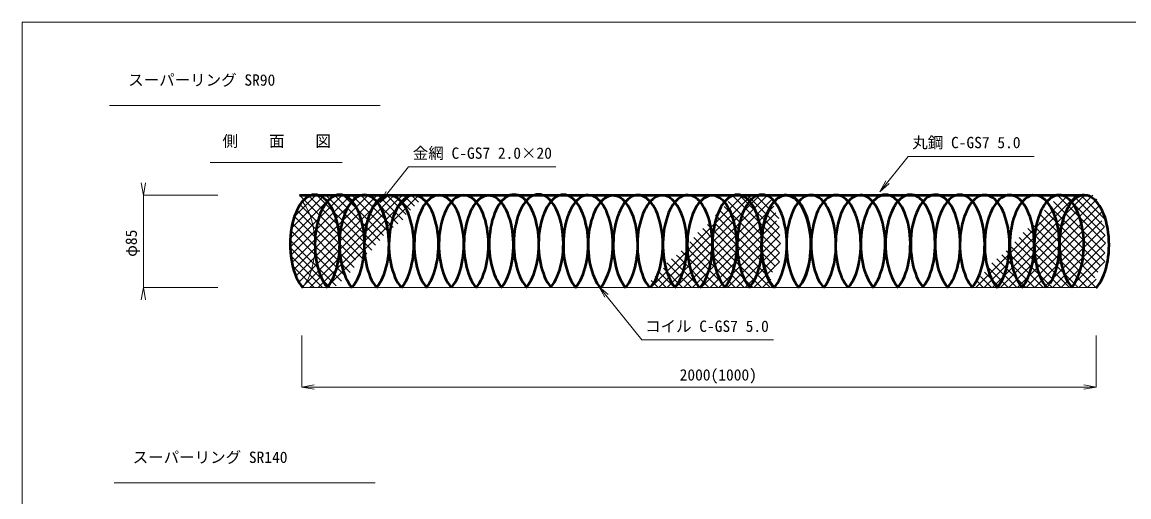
# Model space of a CAD drawing. Units: millimetres, scale not verified. Extents: x -720 to 720, y -505 to 505.
# Drawn here: x -720 to 173, y 122 to 505 of the extents above; entities that cross this region are included whole.
import ezdxf
from ezdxf.enums import TextEntityAlignment as Align

# ---------------------------------------------------------------- set-up
doc = ezdxf.new("R2010")
doc.units = ezdxf.units.MM
doc.header["$LTSCALE"] = 5
doc.layers.add('0-0', color=7, linetype='Continuous', lineweight=18)
doc.styles.add('ＭＳ ゴシック', font='')
doc.styles.get('ＭＳ ゴシック').set_extended_font_data('MS Gothic')

msp = doc.modelspace()

# ---------------------------------------------------------------- linework, layer by layer
at = {"layer": '0-0'}
for p, q in [((-649.409, 437.633), (-452.742, 437.633)), ((-452.742, 437.633), (-431.076, 437.633)), ((51.156, 396.711), (96.59, 396.711)), ((-568.333, 391.692), (-461.667, 391.692)), ((-351.917, 388.166), (-289.466, 388.166)), ((-27.892, 368.14), (-23.096, 376.915)), ((-430.965, 359.595), (-426.168, 368.37)), ((-430.965, 359.595), (-423.457, 366.2)), ((-27.892, 368.14), (-20.384, 374.745)), ((-461.876, 365.385), (-503.703, 323.558)), ((-468.947, 365.385), (-503.558, 330.775)), ((-454.805, 365.385), (-503.402, 316.789)), ((-476.018, 365.385), (-502.601, 338.802)), ((-447.734, 365.385), (-501.329, 311.79)), ((-440.663, 365.385), (-500.921, 305.128)), ((-483.089, 365.385), (-500.302, 348.173)), ((-433.592, 365.385), (-499.071, 299.906)), ((-426.521, 365.385), (-496.732, 295.174)), ((-496.301, 365.385), (-445.545, 314.629)), ((-496.301, 365.385), (139.929, 365.385)), ((-495.658, 357.67), (-451.066, 313.079)), ((-422.738, 362.533), (-494.013, 291.259)), ((-489.23, 365.385), (-450.996, 327.151)), ((-419.421, 359.215), (-487.801, 290.835)), ((-482.159, 365.385), (-447.879, 331.105)), ((-474.961, 365.258), (-475.088, 365.385)), ((-474.961, 365.258), (-434.76, 325.057)), ((-468.017, 365.385), (-440.808, 338.176)), ((-460.946, 365.385), (-436.854, 341.293)), ((-453.875, 365.385), (-424.332, 335.842)), ((-446.79, 365.371), (-422.782, 341.363)), ((-439.733, 365.385), (-416.738, 342.391)), ((-432.662, 365.385), (-412.785, 345.508)), ((-425.591, 365.385), (-410.107, 349.902)), ((-422.738, 362.533), (-419.898, 365.373)), ((-419.421, 359.215), (-413.151, 365.485)), ((-418.92, 365.35), (-406.742, 353.171)), ((-416.103, 355.898), (-406.776, 365.226)), ((-412.786, 352.58), (-400.152, 365.214)), ((-412.379, 365.444), (-403.472, 356.537)), ((-405.715, 365.414), (-400.155, 359.854)), ((-199.837, 303.767), (-138.091, 365.512)), ((-196.519, 300.449), (-131.456, 365.512)), ((-193.202, 297.132), (-124.821, 365.512)), ((-189.884, 293.814), (-118.425, 365.273)), ((-186.102, 290.962), (-115.108, 361.956)), ((-108.785, 318.781), (-150.258, 360.254)), ((-147.221, 365.503), (-147.23, 365.512)), ((-108.178, 326.46), (-145.931, 364.213)), ((-108.697, 333.011), (-141.199, 365.512)), ((-109.116, 339.663), (-134.966, 365.512)), ((-109.338, 346.519), (-128.331, 365.512)), ((-24.816, 364.12), (-24.824, 364.129)), ((62.592, 303.838), (124.338, 365.584)), ((65.91, 300.521), (130.973, 365.584)), ((69.227, 297.203), (137.608, 365.584)), ((72.544, 293.886), (144.003, 365.345)), ((76.327, 291.033), (147.321, 362.027)), ((153.644, 318.853), (112.17, 360.326)), ((154.251, 326.531), (116.498, 364.285)), ((153.731, 333.082), (121.23, 365.584)), ((153.312, 339.734), (127.463, 365.584)), ((153.091, 346.591), (134.098, 365.584)), ((-498.21, 353.152), (-452.094, 307.035)), ((-416.103, 355.898), (-481.166, 290.835)), ((-412.786, 352.58), (-474.532, 290.835)), ((-179.031, 290.962), (-113.551, 356.441)), ((-171.96, 290.962), (-111.702, 351.22)), ((-114.412, 303.195), (-160.529, 349.312)), ((-112.32, 308.174), (-157.411, 353.265)), ((-108.785, 311.71), (-153.425, 356.35)), ((83.398, 291.033), (148.877, 356.513)), ((90.469, 291.033), (150.727, 351.291)), ((148.017, 303.266), (101.9, 349.383)), ((150.108, 308.246), (105.017, 353.337)), ((153.644, 311.781), (109.003, 356.422)), ((-501.819, 342.619), (-459.197, 299.997)), ((-500.302, 348.173), (-455.211, 303.082)), ((-436.854, 341.293), (-428.459, 332.898)), ((-422.782, 341.363), (-420.714, 339.295)), ((-116.321, 290.962), (-167.077, 341.718)), ((-164.889, 290.962), (-111.293, 344.557)), ((-116.965, 298.677), (-161.556, 343.268)), ((-157.817, 290.962), (-109.221, 339.558)), ((146.108, 291.033), (95.351, 341.79)), ((97.54, 291.033), (151.135, 344.628)), ((145.464, 298.748), (100.872, 343.34)), ((104.611, 291.033), (153.208, 339.63)), ((-502.942, 336.671), (-462.364, 296.093)), ((-447.879, 331.105), (-437.814, 321.04)), ((-440.808, 338.176), (-431.32, 328.689)), ((-137.661, 291.089), (-177.863, 331.29)), ((-164.744, 325.242), (-174.809, 335.307)), ((-161.626, 329.196), (-170.84, 338.41)), ((-150.746, 290.962), (-108.611, 333.097)), ((124.767, 291.16), (84.566, 331.362)), ((97.685, 325.314), (87.62, 335.379)), ((100.802, 329.267), (91.589, 338.481)), ((111.682, 291.033), (153.817, 333.168)), ((-503.69, 323.101), (-471.424, 290.835)), ((-503.65, 329.093), (-466.691, 292.134)), ((-450.996, 327.151), (-441.783, 317.938)), ((-175.768, 315.054), (-184.163, 323.449)), ((-171.815, 318.171), (-181.302, 327.659)), ((-130.463, 290.962), (-164.744, 325.242)), ((-123.392, 290.962), (-161.626, 329.196)), ((-143.675, 290.962), (-108.178, 326.46)), ((86.66, 315.125), (78.265, 323.52)), ((90.614, 318.243), (81.127, 327.73)), ((131.965, 291.033), (97.685, 325.314)), ((139.037, 291.033), (100.802, 329.267)), ((118.753, 291.033), (154.251, 326.531)), ((-503.506, 316.684), (-477.657, 290.835)), ((-172.89, 290.962), (-195.884, 313.956)), ((-189.841, 314.984), (-191.909, 317.052)), ((-165.833, 290.976), (-189.841, 314.984)), ((-158.747, 290.962), (-188.291, 320.505)), ((-151.676, 290.962), (-175.768, 315.054)), ((-144.605, 290.962), (-171.815, 318.171)), ((-136.604, 290.962), (-108.785, 318.781)), ((89.539, 291.033), (66.544, 314.028)), ((72.588, 315.055), (70.52, 317.123)), ((96.596, 291.047), (72.588, 315.055)), ((103.681, 291.033), (74.138, 320.576)), ((110.752, 291.033), (86.66, 315.125)), ((117.823, 291.033), (90.614, 318.243)), ((125.824, 291.033), (153.644, 318.853)), ((-501.329, 311.79), (-502.312, 310.807)), ((-501.773, 308.316), (-484.292, 290.835)), ((-199.837, 303.767), (-212.47, 291.133)), ((-187.032, 290.962), (-202.515, 306.445)), ((-179.961, 290.962), (-199.838, 310.839)), ((-129.533, 290.962), (-108.785, 311.71)), ((62.592, 303.838), (49.959, 291.205)), ((75.397, 291.033), (59.913, 306.517)), ((82.468, 291.033), (62.591, 310.91)), ((132.895, 291.033), (153.644, 311.781)), ((-206.908, 290.933), (-212.468, 296.493)), ((-200.243, 290.903), (-209.15, 299.81)), ((-193.702, 290.998), (-205.881, 303.176)), ((-196.519, 300.449), (-205.847, 291.122)), ((-193.202, 297.132), (-199.471, 290.862)), ((-122.462, 290.962), (-115.856, 297.568)), ((55.521, 291.004), (49.961, 296.564)), ((62.186, 290.975), (53.278, 299.882)), ((68.726, 291.069), (56.548, 303.247)), ((65.91, 300.521), (56.582, 291.193)), ((69.227, 297.203), (62.957, 290.933)), ((139.966, 291.033), (146.573, 297.639)), ((-493.651, 290.835), (146.562, 290.835)), ((-465.401, 290.844), (-465.392, 290.835)), ((-254.603, 291.731), (-219.865, 248.709)), ((-254.603, 291.731), (-247.065, 285.16)), ((-254.603, 291.731), (-249.767, 282.978)), ((-189.884, 293.814), (-192.724, 290.974)), ((-137.661, 291.089), (-137.534, 290.962)), ((72.544, 293.886), (69.704, 291.046)), ((124.767, 291.16), (124.894, 291.033)), ((-219.865, 248.709), (-118.589, 248.709)), ((-118.589, 248.709), (-113.644, 248.709))]:
    msp.add_line(p, q, dxfattribs=at)
at = {"layer": '0-0', "color": 4, "lineweight": 9}
for p, q in [((-622.165, 365.385), (-623.901, 375.233)), ((-622.165, 365.385), (-620.428, 375.233)), ((-622.165, 365.385), (-622.165, 290.835)), ((-622.165, 365.385), (-562.165, 365.385)), ((-622.165, 290.835), (-623.901, 280.987)), ((-622.165, 290.835), (-620.428, 280.987)), ((-622.165, 290.835), (-562.165, 290.835)), ((-494.197, 210.565), (-494.197, 252.232)), ((146.562, 210.565), (146.562, 252.232)), ((-494.197, 210.565), (-484.349, 212.301)), ((-494.197, 210.565), (146.562, 210.565)), ((-494.197, 210.565), (-484.349, 208.828)), ((146.562, 210.565), (136.714, 212.301)), ((146.562, 210.565), (136.714, 208.828))]:
    msp.add_line(p, q, dxfattribs=at)
at = {"layer": '0-0', "lineweight": 50}
msp.add_line((-496.301, 365.385), (139.929, 365.385), dxfattribs=at)
at = {"layer": '0-0'}
msp.add_lwpolyline([(-720, -505), (720, -505), (720, 505), (-720, 505)], close=True, dxfattribs=at)
for points in [[(-27.892, 368.14), (-5.035, 396.711), (51.156, 396.711)], [(-430.965, 359.595), (-408.107, 388.166), (-351.917, 388.166)], [(-645.777, 133.225), (-449.111, 133.225), (-435.018, 133.225)]]:
    msp.add_lwpolyline(points, dxfattribs=at)
at = {"layer": '0-0', "lineweight": 50}
for centre, start_param, end_param in [((97.035, 325.419), 3.8150296, 8.8870659), ((-483.761, 325.699), 3.67307, 8.9087508), ((-463.709, 325.699), 3.6622726, 8.91244), ((-443.937, 325.559), 3.6602411, 8.9053335), ((-423.926, 325.348), 3.6715679, 8.8948028), ((-404.021, 325.348), 3.6715679, 8.8948028), ((-383.592, 325.348), 3.6715679, 8.8948028), ((-363.688, 325.348), 3.6635283, 8.8948028), ((-343.521, 325.086), 3.7033709, 8.8819901), ((-323.092, 325.871), 3.6450602, 8.9213104), ((-303.283, 326.054), 3.6678418, 8.9014637), ((-283.283, 325.736), 3.6520077, 8.8985086), ((-263.283, 325.419), 3.6531662, 8.898346), ((-243.283, 325.102), 3.6836118, 8.8911712), ((-223.045, 325.419), 3.6680246, 8.8912972), ((-203.521, 325.181), 3.6758686, 8.8866174), ((-182.965, 325.419), 3.6680246, 8.8669994), ((-163.283, 325.102), 3.7387276, 8.8827588), ((-142.965, 325.736), 3.6546806, 8.893047), ((-122.965, 325.736), 3.6480052, 8.9143629), ((-103.6, 325.102), 3.6836118, 8.8827588), ((-103.283, 325.419), 3.6680246, 8.8733957), ((-83.283, 325.419), 3.6651914, 8.898346), ((-63.283, 325.419), 3.6731281, 8.898346), ((-43.6, 325.419), 3.6892689, 8.898346), ((-23.283, 325.736), 3.6717833, 8.9143629), ((-3.283, 325.736), 3.6852154, 8.9068064), ((17.035, 325.736), 3.6544688, 8.8887771), ((36.717, 325.736), 3.6598338, 8.9143629), ((56.717, 325.419), 3.6651914, 8.898346), ((76.717, 325.419), 3.6680246, 8.9011792), ((116.717, 325.419), 3.6774569, 8.898346), ((137.035, 325.419), 3.6437853, 8.898346)]:
    msp.add_ellipse(centre, major_axis=(0, 40), ratio=0.5, start_param=start_param, end_param=end_param, dxfattribs=at)
at = {"layer": '0-0'}
for centre, start_param, end_param in [((-483.728, 325.565), 0.0947976, 2.6224705), ((-503.728, 325.386), 3.669668, 5.7283008), ((-463.728, 325.565), 0.0947976, 2.6179939), ((-483.728, 325.565), 3.6651914, 6.1883878), ((-443.94, 325.79), 0.1422707, 2.6297511), ((-463.728, 325.565), 3.664781, 6.1901159), ((-423.94, 325.969), 0.1709712, 2.6224705), ((-443.94, 325.79), 3.669668, 6.1341271), ((-403.94, 325.969), 0.1709712, 2.6179939), ((-423.94, 325.969), 3.6651914, 6.0808551), ((-383.62, 325.39), 3.669668, 8.8776136), ((-403.94, 325.969), 3.6602882, 6.1122141), ((-363.62, 325.569), 0.0958827, 2.6224705), ((-343.62, 325.569), 0.0958827, 2.6179939), ((-363.62, 325.569), 3.6651914, 6.1873026), ((-323.299, 326.189), 0.2007876, 2.6239054), ((-343.62, 325.569), 3.6897829, 6.1873026), ((-303.3, 326.368), 0.2221172, 2.6224705), ((-323.299, 326.189), 3.669668, 6.0823977), ((-283.3, 326.368), 0.2221172, 2.6179939), ((-303.3, 326.368), 3.6651914, 6.0610681), ((-263.18, 325.208), 3.669668, 8.8686577), ((-283.3, 326.368), 3.6400456, 6.0610681), ((-243.181, 325.387), 3.6651914, 8.9056558), ((-223.181, 325.387), 3.6696355, 8.9011792), ((-203.307, 325.208), 3.6784538, 8.8879168), ((-183.308, 325.387), 3.6696355, 8.8967351), ((-163.308, 325.387), 3.6696355, 8.8967351), ((-103.435, 325.387), 3.676686, 8.9011792), ((-83.196, 325.573), 0.0967863, 2.6156905), ((-63.196, 325.752), 0.1354307, 2.6224705), ((-83.196, 325.573), 3.669668, 6.186399), ((-43.196, 325.752), 0.1354307, 2.6179939), ((-63.196, 325.752), 3.6651914, 6.1477547), ((-23.315, 325.352), 3.669668, 8.8945069), ((-43.196, 325.752), 3.65176, 6.1477547), ((-3.315, 325.531), 3.6651914, 8.9056558), ((16.685, 325.531), 3.6722173, 8.9011792), ((36.83, 325.645), 0.1140675, 2.6166432), ((56.83, 325.824), 0.1482927, 2.6224705), ((36.83, 325.645), 3.669668, 6.1691178), ((76.83, 325.824), 0.1482927, 2.6179939), ((56.83, 325.824), 3.6651914, 6.1348926), ((96.975, 325.645), 0.1140675, 2.6093578), ((76.83, 325.824), 3.6649387, 6.1348926), ((116.974, 325.824), 0.1482927, 2.6224705), ((96.975, 325.645), 3.669668, 6.1691178), ((136.974, 325.824), 0.1482927, 2.6179939), ((116.974, 325.824), 3.6651914, 6.1348926), ((136.974, 325.824), 3.6415478, 6.1348926)]:
    msp.add_ellipse(centre, major_axis=(0, 40), ratio=0.5, start_param=start_param, end_param=end_param, dxfattribs=at)

# ---------------------------------------------------------------- texts
at = {"layer": '0-0', "color": 4, "style": 'ＭＳ ゴシック'}
for s, p in [('スーパーリング SR90', (-634.409, 450.966)), ('側\u3000\u3000面\u3000\u3000図', (-558.333, 401.692)), ('丸鋼 C-GS7 5.0', (-1.702, 400.521)), ('金網 C-GS7 2.0×20', (-404.774, 391.976)), ('コイル C-GS7 5.0', (-217.33, 252.324)), ('2000(1000)', (-189.443, 213.065)), ('スーパーリング SR140', (-630.777, 146.558))]:
    msp.add_text(s, height=9.164, dxfattribs=at).set_placement(p, align=Align.BOTTOM_LEFT)
msp.add_text('φ85', height=9.164, rotation=90, dxfattribs=at).set_placement((-624.665, 315.61), align=Align.BOTTOM_LEFT)

doc.saveas('drawing.dxf')
